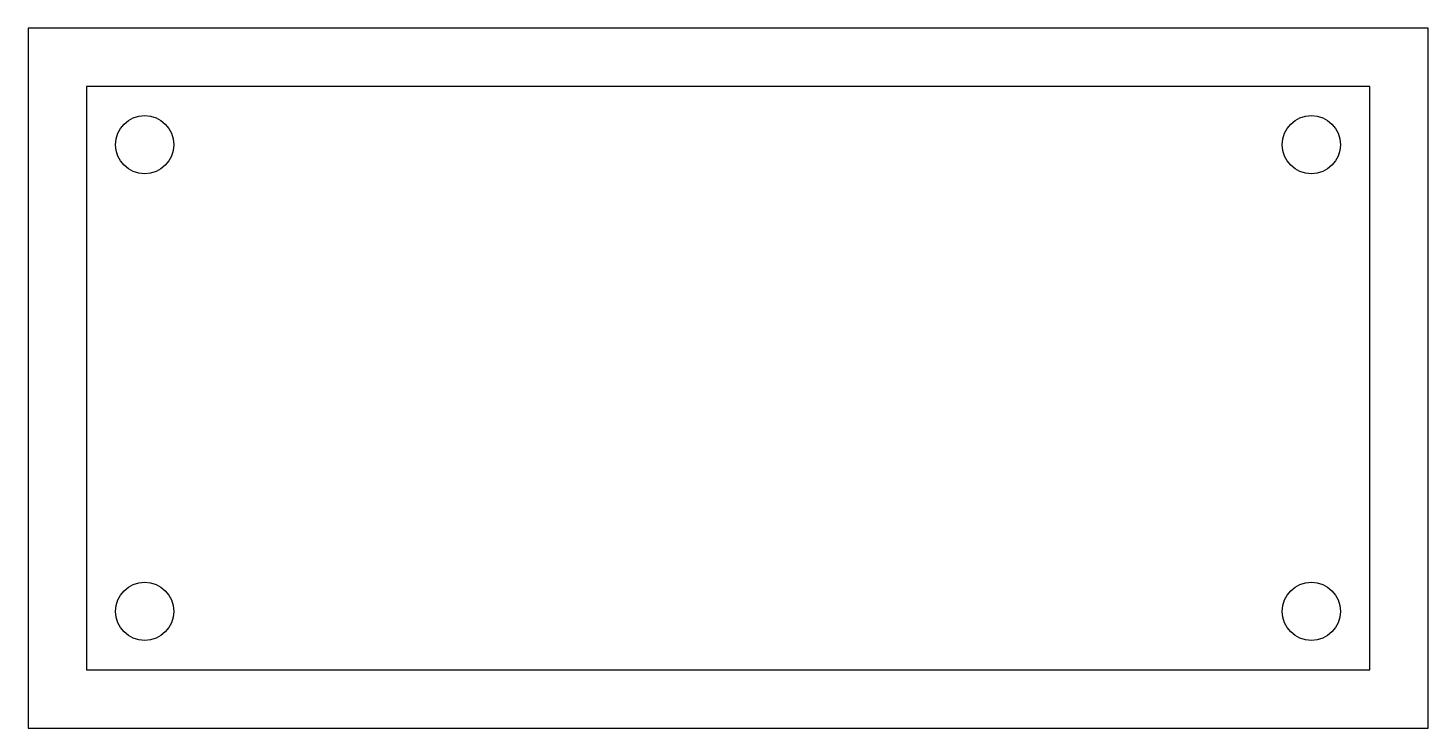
# Model space of a CAD drawing. Header units: metres. Extents: x 0 to 48, y 0 to 24.
import ezdxf

# ---------------------------------------------------------------- set-up
doc = ezdxf.new("R2010")
doc.units = ezdxf.units.M

msp = doc.modelspace()

# ---------------------------------------------------------------- linework, layer by layer
for points in [[(0, 0), (48, 0), (48, 24), (0, 24)], [(2, 2), (46, 2), (46, 22), (2, 22)]]:
    msp.add_lwpolyline(points, close=True)
for centre in [(4, 20), (44, 20), (4, 4), (44, 4)]:
    msp.add_circle(centre, 1)

doc.saveas('drawing.dxf')
